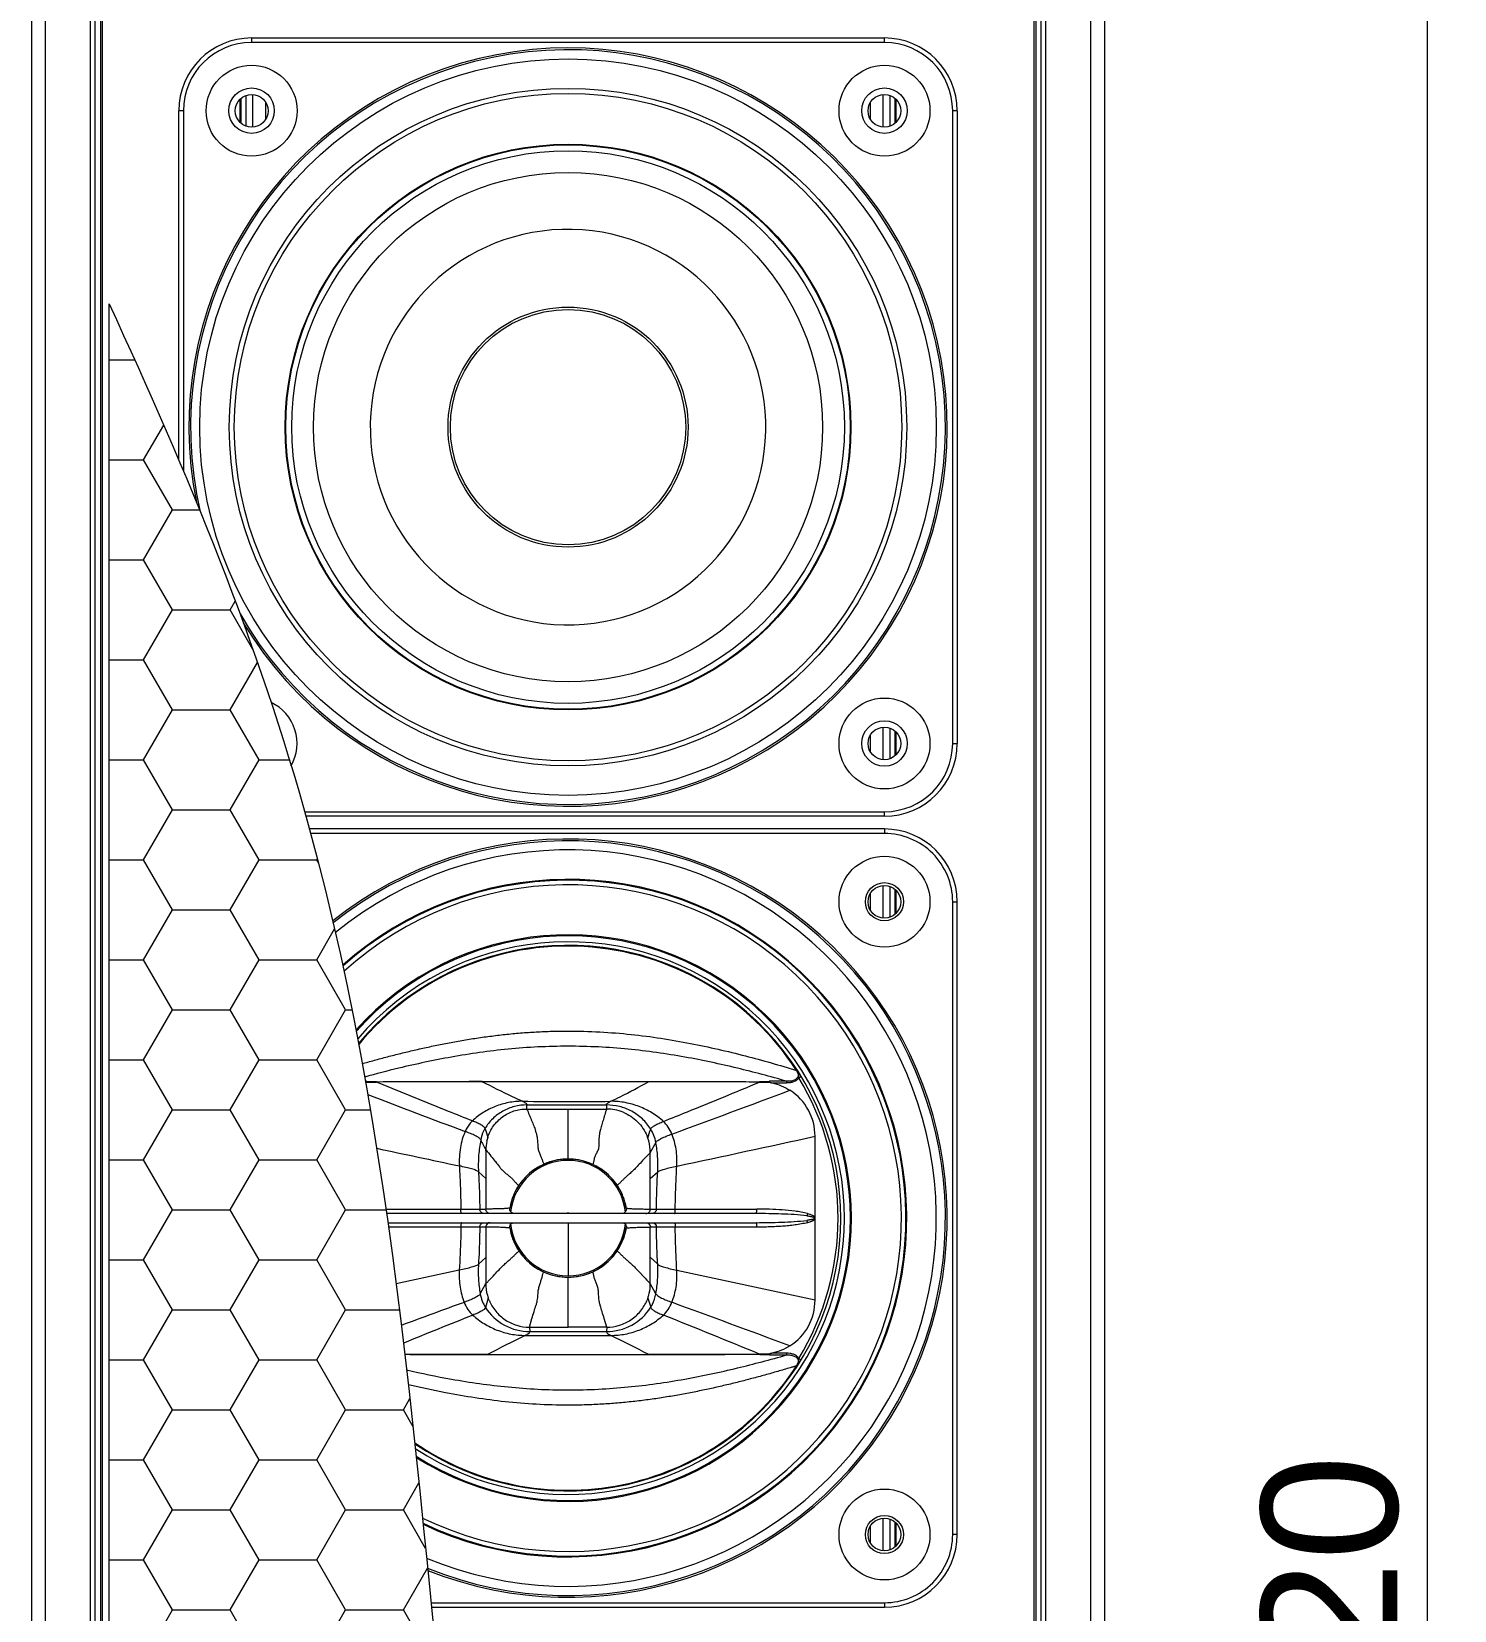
# Model space of a CAD drawing. Header units: millimetres. Extents: x 1177 to 2959, y 93 to 1353.
# Drawn here: x 1466.8 to 1623.3, y 852.3 to 1025.9 of the extents above; entities that cross this region are included whole.
import ezdxf

# ---------------------------------------------------------------- set-up
doc = ezdxf.new("R2010")
doc.units = ezdxf.units.MM
doc.header["$LTSCALE"] = 0.1
doc.layers.get('0').update_dxf_attribs({"lineweight": 13})
doc.layers.get('Defpoints').update_dxf_attribs({"lineweight": 9})
doc.layers.add('标注', color=251, linetype='Continuous', lineweight=9)
doc.styles.get("Standard").update_dxf_attribs({"font": 'arial.ttf'})
doc.dimstyles.new('STANDARD 6', dxfattribs={"dimscale": 6, "dimtxt": 2.5, "dimasz": 1.5, "dimexe": 0.5, "dimexo": 0.5, "dimgap": 0.5, "dimtad": 1, "dimtoh": 1, "dimdec": 1, "dimzin": 9, "dimdsep": 46, "dimtxsty": 'Standard', "dimcen": 0, "dimclrd": 256, "dimclre": 256, "dimclrt": 256, "dimadec": 0, "dimazin": 0, "dimtp": 0.01, "dimtm": 0.01, "dimtfac": 1, "dimtdec": 1, "dimtofl": 0, "dimtmove": 0, "dimatfit": 3, "dimfxl": 1, "dimtolj": 1, "dimtzin": 4, "dimlwd": -1, "dimlwe": -1, "dimarcsym": 0})

# ---------------------------------------------------------------- blocks, each defined once
blk = doc.blocks.new('*D9')
at = {"layer": 'Defpoints', "color": 0, "transparency": 16777216}
for p in [(1583.77, 1261.93), (1583.77, 441.93), (1620.26, 441.93)]:
    blk.add_point(p, dxfattribs=at)
at = {"layer": '标注', "transparency": 16777216}
for p, q in [((1586.77, 1261.93), (1623.26, 1261.93)), ((1620.26, 1252.93), (1620.26, 450.93)), ((1586.77, 441.93), (1623.26, 441.93))]:
    blk.add_line(p, q, dxfattribs=at)
for points in [[(1618.76, 1252.93), (1621.76, 1252.93), (1620.26, 1261.93)], [(1618.76, 450.93), (1621.76, 450.93), (1620.26, 441.93)]]:
    blk.add_solid(points, dxfattribs=at)
at = {"layer": '标注', "transparency": 16777216, "insert": (1609.6, 851.93), "char_height": 15, "attachment_point": 5, "rotation": 90}
blk.add_mtext('\\A1;820', dxfattribs=at)

msp = doc.modelspace()

# ---------------------------------------------------------------- hatches: boundary and pattern name
at = {"layer": '标注'}
h = msp.add_hatch(dxfattribs=at)
h.set_pattern_fill('HONEY', color=256, scale=2)
h.set_pattern_definition([(0, (1177.4635, 93.427), (9.525, 5.49926), [6.35, -12.7]), (120, (1177.4635, 93.427), (-9.525, 5.49926), [6.35, -12.7]), (60, (1177.4635, 93.427), (2e-08, 10.998523), [-12.7, 6.35])])
edge = h.paths.add_edge_path()
edge.add_line((1475.3, 446.93), (1576.27, 446.93))
edge.add_line((1576.27, 446.93), (1576.27, 674.27))
edge.add_spline(control_points=[(1576.27, 674.27), (1564.79, 685.71), (1502.4, 755.33), (1521.47, 886.72), (1483.93, 977.45), (1475.3, 995.99)], knot_values=[32.949858, 32.949858, 32.949858, 32.949858, 80.87774, 314.174478, 375.459085, 375.459085, 375.459085, 375.459085], degree=3, periodic=0)
edge.add_line((1475.3, 995.99), (1475.3, 446.93))

# ---------------------------------------------------------------- linework, layer by layer
for p, q in [((1466.78, 1256.93), (1466.78, 446.93)), ((1468.31, 446.93), (1468.31, 1256.93)), ((1473.24, 1256.93), (1473.24, 446.93)), ((1473.74, 1256.93), (1473.74, 446.93)), ((1474.35, 1256.93), (1474.35, 446.93)), ((1474.55, 1256.93), (1474.55, 446.93)), ((1577.02, 1256.93), (1577.02, 446.93)), ((1577.22, 1256.93), (1577.22, 446.93)), ((1577.83, 446.93), (1577.83, 1256.93)), ((1578.33, 446.93), (1578.33, 1256.93)), ((1583.26, 446.93), (1583.26, 1256.93)), ((1584.79, 1256.93), (1584.79, 446.93)), ((1490.98, 1025.23), (1490.98, 1024.73)), ((1490.98, 1025.23), (1560.58, 1025.23)), ((1560.58, 1024.73), (1490.98, 1024.73)), ((1560.58, 1024.73), (1560.58, 1025.23)), ((1489.74, 1015.98), (1489.74, 1018.46)), ((1489.8, 1018.55), (1489.8, 1015.9)), ((1490.39, 1015.57), (1490.39, 1018.88)), ((1491.13, 1015.47), (1491.13, 1018.98)), ((1492.53, 1016.33), (1492.53, 1018.11)), ((1559.04, 1016.33), (1559.04, 1018.11)), ((1560.44, 1015.47), (1560.44, 1018.98)), ((1561.18, 1018.88), (1561.18, 1015.57)), ((1561.77, 1015.9), (1561.77, 1018.54)), ((1561.83, 1018.46), (1561.83, 1015.99)), ((1482.98, 978.78), (1482.98, 1017.23)), ((1483.48, 1017.23), (1482.98, 1017.23)), ((1483.48, 1017.23), (1483.48, 977.6)), ((1568.08, 947.63), (1568.08, 1017.23)), ((1568.58, 1017.23), (1568.08, 1017.23)), ((1568.58, 1017.23), (1568.58, 947.63)), ((1559.04, 946.75), (1559.04, 948.53)), ((1560.44, 945.89), (1560.44, 949.4)), ((1561.18, 949.3), (1561.18, 945.99)), ((1561.77, 946.32), (1561.77, 948.96)), ((1561.83, 948.88), (1561.83, 946.41)), ((1568.08, 947.63), (1568.58, 947.63)), ((1496.83, 940.13), (1560.58, 940.13)), ((1560.58, 939.63), (1496.97, 939.63)), ((1560.58, 939.63), (1560.58, 940.13)), ((1560.58, 938.23), (1497.35, 938.23)), ((1560.58, 937.73), (1497.49, 937.73)), ((1560.58, 938.23), (1560.58, 937.73)), ((1559.04, 929.33), (1559.04, 931.11)), ((1560.44, 928.47), (1560.44, 931.98)), ((1561.18, 931.88), (1561.18, 928.57)), ((1561.77, 928.9), (1561.77, 931.54)), ((1561.83, 931.46), (1561.83, 928.99)), ((1568.08, 860.63), (1568.08, 930.23)), ((1568.08, 930.23), (1568.58, 930.23)), ((1568.58, 860.63), (1568.58, 930.23)), ((1550.97, 911.73), (1550.91, 911.68)), ((1503.62, 910.48), (1503.5, 910.48)), ((1503.62, 910.48), (1503.61, 910.39)), ((1504.71, 910.39), (1504.71, 910.45)), ((1504.71, 910.45), (1516.35, 910.43)), ((1534.62, 910.43), (1516.35, 910.43)), ((1534.62, 910.43), (1546.85, 910.45)), ((1546.85, 910.39), (1546.85, 910.45)), ((1549.82, 910.48), (1547.95, 910.48)), ((1547.95, 910.39), (1547.95, 910.48)), ((1548.22, 910.3), (1549.82, 910.3)), ((1549.82, 910.48), (1549.82, 910.3)), ((1551.12, 911.24), (1550.97, 911.55)), ((1551.15, 910.87), (1551.41, 911.03)), ((1521.23, 907.43), (1525.78, 907.43)), ((1525.78, 901.93), (1525.78, 907.43)), ((1525.78, 907.43), (1526.32, 907.43)), ((1526.32, 907.43), (1530.03, 907.43)), ((1522.22, 905.02), (1522.21, 905.04)), ((1522.22, 905.03), (1522.21, 905.04)), ((1535.44, 903.74), (1534.83, 902.63)), ((1535.44, 903.74), (1534.83, 902.63)), ((1552.95, 895.54), (1552.95, 904.43)), ((1516.73, 902.83), (1516.73, 902.93)), ((1516.74, 902.93), (1516.73, 902.93)), ((1516.73, 902.83), (1516.73, 899.77)), ((1517.72, 901.71), (1517.72, 901.7)), ((1517.78, 901.65), (1517.79, 901.64)), ((1533.86, 901.63), (1533.85, 901.62)), ((1533.9, 901.66), (1533.89, 901.65)), ((1534.83, 896.43), (1534.83, 902.63)), ((1516.73, 899.77), (1515.93, 900.53)), ((1516.73, 899.77), (1516.73, 896.43)), ((1535.64, 900.5), (1534.83, 899.75)), ((1505.75, 896.43), (1513.99, 896.42)), ((1516.07, 896.43), (1516.73, 896.43)), ((1534.83, 896.43), (1535.5, 896.43)), ((1537.57, 896.42), (1546.54, 896.43)), ((1546.46, 895.93), (1505.82, 895.93)), ((1505.96, 894.93), (1546.47, 894.93)), ((1513.99, 894.45), (1506.03, 894.44)), ((1516.73, 894.43), (1516.07, 894.44)), ((1516.73, 894.43), (1516.73, 891.11)), ((1525.78, 894.89), (1525.78, 889.08)), ((1535.5, 894.44), (1534.83, 894.43)), ((1534.83, 891.12), (1534.83, 894.43)), ((1546.55, 894.44), (1537.57, 894.45)), ((1552.95, 886.43), (1552.95, 895.32)), ((1515.93, 890.35), (1516.73, 891.11)), ((1516.73, 891.11), (1516.73, 888.23)), ((1534.83, 891.12), (1535.64, 890.35)), ((1534.83, 888.23), (1534.83, 891.12)), ((1513.82, 889.7), (1506.87, 888.21)), ((1517.67, 889.2), (1517.68, 889.21)), ((1517.72, 889.25), (1517.73, 889.26)), ((1533.85, 889.25), (1533.86, 889.24)), ((1533.89, 889.21), (1533.9, 889.2)), ((1537.74, 889.71), (1552.95, 886.43)), ((1516.12, 887.12), (1516.73, 888.23)), ((1525.78, 883.43), (1525.78, 888.93)), ((1535.44, 887.12), (1534.83, 888.23)), ((1517.01, 886.62), (1516.7, 885.61)), ((1517.1, 886.4), (1517.01, 886.62)), ((1534.56, 886.63), (1534.47, 886.4)), ((1534.56, 886.63), (1534.87, 885.62)), ((1521.53, 883.43), (1521.81, 884.38)), ((1530.03, 883.43), (1529.76, 884.38)), ((1521.08, 882.53), (1530.49, 882.53)), ((1521.53, 883.43), (1521.57, 882.95)), ((1521.53, 883.43), (1525.78, 883.43)), ((1526.31, 883.43), (1525.78, 883.43)), ((1530.03, 883.43), (1526.31, 883.43)), ((1530.03, 883.43), (1530, 882.95)), ((1516.92, 880.43), (1534.64, 880.43)), ((1546.86, 880.47), (1546.86, 880.41)), ((1547.94, 880.38), (1547.95, 880.47)), ((1549.82, 880.57), (1548.22, 880.57)), ((1549.82, 880.57), (1549.82, 880.38)), ((1547.94, 880.38), (1549.82, 880.38)), ((1550.91, 879.18), (1550.98, 879.32)), ((1550.91, 879.18), (1550.97, 879.14)), ((1551.15, 879.99), (1551.41, 879.83)), ((1559.04, 859.75), (1559.04, 861.53)), ((1560.44, 858.89), (1560.44, 862.4)), ((1561.18, 862.3), (1561.18, 858.99)), ((1561.77, 859.32), (1561.77, 861.96)), ((1561.83, 861.88), (1561.83, 859.41)), ((1568.58, 860.63), (1568.08, 860.63)), ((1510.7, 853.13), (1560.58, 853.13)), ((1510.75, 852.63), (1560.58, 852.63)), ((1560.58, 853.13), (1560.58, 852.63))]:
    msp.add_line(p, q)
for centre, radius in [((1525.78, 982.43), 40.5), ((1490.98, 1017.23), 5), ((1560.58, 1017.23), 5), ((1490.98, 1017.23), 2.5), ((1525.78, 982.43), 37.25), ((1560.58, 1017.23), 2.5), ((1525.78, 982.43), 36.7), ((1490.99, 1017.22), 1.8), ((1560.57, 1017.22), 1.8), ((1525.78, 982.43), 31.11), ((1525.78, 982.43), 31.04), ((1525.78, 982.43), 30.39), ((1525.78, 982.43), 28), ((1525.78, 982.43), 13.2), ((1525.78, 982.43), 12.94), ((1560.58, 947.63), 5), ((1560.58, 947.63), 2.5), ((1560.57, 947.64), 1.8), ((1560.58, 930.23), 5), ((1560.58, 930.23), 2.1), ((1560.57, 930.22), 1.8), ((1560.58, 860.63), 5), ((1560.58, 860.63), 2.1), ((1560.57, 860.64), 1.8)]:
    msp.add_circle(centre, radius)
for centre, radius, start, end in [((1490.98, 1017.23), 8, 90, 180), ((1490.98, 1017.23), 7.5, 90, 180), ((1560.58, 1017.23), 8, 360, 90), ((1560.58, 1017.23), 7.5, 0, 90), ((1525.78, 982.43), 41.7, 211.0744, 191.437), ((1525.78, 982.43), 41.5, 209.5284, 192.9938), ((1525.78, 982.43), 21.75, 88.7871, 88.7851), ((1490.98, 947.63), 5, 330.7085, 64.5962), ((1560.58, 947.63), 8, 270, 0), ((1560.58, 947.63), 7.5, 270, 360), ((1560.58, 930.23), 8, 0, 90), ((1560.58, 930.23), 7.5, 359.9996, 90.0004), ((1525.78, 895.43), 41.7, 248.2829, 128.3556), ((1525.78, 895.43), 41.5, 248.1401, 128.486), ((1525.78, 895.43), 40.5, 247.4014, 129.1631), ((1525.78, 895.43), 37.25, 244.6748, 131.7002), ((1525.78, 895.43), 37.16, 244.5874, 131.7823), ((1525.78, 895.43), 36.66, 244.119, 132.2234), ((1525.78, 895.43), 31.16, 237.6097, 138.4534), ((1525.78, 895.43), 31.05, 237.449, 138.609), ((1525.78, 895.43), 30.39, 236.452, 139.5758), ((1525.78, 895.43), 30, 235.8276, 140.1826), ((1525.78, 895.43), 29.92, 32.894, 140.3043), ((1545.58, 908.99), 5.97, 25.4173, 26.8227), ((1517.1, -1047.07), 1957.51, 90.02184, 90.36243), ((1525.78, 895.43), 29.7, 328.6722, 31.3277), ((1964.85, 2111.45), 1287.81, 249.02026, 249.52962), ((1525.75, 2727.61), 1819.34, 269.84275, 270.14903), ((1054.48, 2223.88), 1404.75, 290.09859, 290.66274), ((1546.95, 904.43), 6, 359.998, 57.5138), ((1387.71, 920.07), 134.12, 354.5938, 354.7873), ((1525.75, 3153.33), 2245.45, 269.88577, 270.10826), ((1674.1, 919.89), 144.61, 184.7629, 184.942), ((1845.96, 1006.45), 344.5, 197.0766, 197.2468), ((1203.71, 1009.77), 347.27, 342.3085, 342.4801), ((2157.22, 3932.64), 3098.99, 257.84569, 258.01749), ((1866.9, 1081.28), 392.97, 206.8111, 206.9904), ((1521.26, 902.93), 4.52, 168.062, 179.9509), ((1530.12, 902.66), 4.71, 19.4525, 22.519), ((1530.01, 902.63), 4.82, 3.6819, 19.417), ((889.48, 3938.21), 3105.48, 282.049, 282.33602), ((1525.78, 895.43), 6.5, 9.5988, 170.4018), ((1525.78, 895.43), 6.35, 6.1108, 173.894), ((1525.78, 895.43), 6.5, 65.1593, 89.9983), ((1530.07, 902.63), 4.76, 0.0001, 3.6806), ((1525.79, 895.43), 6.51, 146.7713, 170.3998), ((1525.78, 895.43), 6.5, 189.5976, 350.403), ((1525.78, 895.43), 6.35, 186.1061, 353.8913), ((1525.78, 895.43), 0.539, 69.2995, 110.9813), ((1525.78, 895.43), 0.539, 249.1846, 290.8154), ((1525.78, 895.43), 6.5, 245.3601, 294.6438), ((1521.49, 888.23), 4.76, 179.9955, 183.6807), ((1521.55, 888.24), 4.82, 183.6819, 199.6067), ((1530.07, 888.23), 4.76, 356.3213, 0.0043), ((2817.24, -2668.96), 3786.35, 110.12698, 110.23831), ((236.4, -2655.01), 3772.54, 69.61985, 69.8299), ((1546.95, 886.43), 6, 302.5997, 0.0021), ((2504.46, -1572.81), 2649.17, 111.92449, 112.10215), ((548.39, -1566.5), 2642.84, 67.80259, 68.0503), ((1792.88, 339.23), 607.5, 116.5779, 117.01743), ((1525.78, 3047.92), 2164.97, 269.88848, 270.11153), ((1259.46, 341.34), 605.27, 62.95742, 63.39818), ((1516.55, 2724.59), 1844.16, 269.72913, 270.01149), ((1534.86, 2737.58), 1857.15, 269.99301, 270.37016), ((1525.78, 895.43), 29.92, 235.7024, 327.106), ((1539.01, 884.96), 13.23, 334.8005, 336.2283), ((1560.58, 860.63), 8, 270, 0), ((1560.58, 860.63), 7.5, 269.9996, 0.0004)]:
    msp.add_arc(centre, radius, start, end)
for points, knots in [([(1503.15, 912.42), (1503.24, 912.45), (1503.57, 912.54), (1504.13, 912.7), (1505.08, 912.96), (1506.29, 913.28), (1507.76, 913.64), (1509.25, 914), (1510.77, 914.33), (1512.33, 914.65), (1513.91, 914.94), (1515.53, 915.21), (1517.18, 915.44), (1518.86, 915.64), (1520.27, 915.78), (1521.42, 915.86), (1522.29, 915.91), (1523.16, 915.96), (1524.03, 915.98), (1524.91, 916.01), (1525.49, 916.01), (1525.78, 916.01)], [0.1016753, 0.1016753, 0.1016753, 0.1016753, 0.1127541, 0.1413787, 0.1701965, 0.228422, 0.2874815, 0.347443, 0.4083734, 0.4703218, 0.533314, 0.5973564, 0.6624472, 0.7285382, 0.7955204, 0.8292987, 0.8632366, 0.8973058, 0.9314753, 0.9657232, 1, 1, 1, 1]), ([(1525.78, 916.01), (1526.95, 916.01), (1529.27, 915.94), (1533.77, 915.58), (1539.13, 914.75), (1545.19, 913.35), (1549.05, 912.25), (1550.91, 911.68)], [0, 0, 0, 0, 0.136771, 0.271481, 0.529672, 0.771573, 1, 1, 1, 1]), ([(1549.82, 910.48), (1548.02, 911), (1544.31, 911.99), (1538.51, 913.23), (1533.39, 913.96), (1529.1, 914.28), (1525.78, 914.36), (1522.47, 914.28), (1518.18, 913.96), (1513.06, 913.23), (1507.82, 912.11), (1504.66, 911.29), (1503.42, 910.95)], [0, 0, 0, 0, 0.1146577, 0.2357414, 0.3646453, 0.431819, 0.5000014, 0.5681836, 0.6353573, 0.7642604, 0.8853431, 0.9645399, 0.9645399, 0.9645399, 0.9645399]), ([(1503.53, 910.34), (1503.54, 910.35), (1503.56, 910.35), (1503.59, 910.37), (1503.61, 910.38), (1503.61, 910.39), (1503.61, 910.39)], [0.6440906, 0.6440906, 0.6440906, 0.6440906, 0.7559829, 0.8806452, 0.9420996, 1, 1, 1, 1]), ([(1503.61, 910.39), (1503.8, 910.39), (1504.16, 910.38), (1504.53, 910.39), (1504.71, 910.39)], [0, 0, 0, 0, 0.499231, 1, 1, 1, 1]), ([(1503.62, 910.48), (1503.8, 910.47), (1504.17, 910.46), (1504.53, 910.45), (1504.71, 910.45)], [0, 0, 0, 0, 0.499898, 1, 1, 1, 1]), ([(1515.26, 906.12), (1514.38, 906.47), (1510.86, 907.87), (1507.34, 909.31), (1504.71, 910.39)], [0, 0, 0, 0, 0.249445, 1, 1, 1, 1]), ([(1520.76, 908.28), (1520.39, 908.44), (1518.91, 909.13), (1517.44, 909.86), (1516.35, 910.43)], [0, 0, 0, 0, 0.247589, 1, 1, 1, 1]), ([(1530.48, 908.28), (1530.83, 908.44), (1532.23, 909.13), (1533.6, 909.86), (1534.62, 910.43)], [0, 0, 0, 0, 0.247308, 1, 1, 1, 1]), ([(1546.85, 910.39), (1545.83, 910.4), (1543.8, 910.41), (1540.74, 910.42), (1537.68, 910.43), (1535.64, 910.43), (1534.62, 910.43)], [0, 0, 0, 0, 0.25, 0.5, 0.75, 1, 1, 1, 1]), ([(1536.27, 906.07), (1537.15, 906.42), (1540.69, 907.84), (1544.21, 909.29), (1546.85, 910.39)], [0, 0, 0, 0, 0.249446, 1, 1, 1, 1]), ([(1546.85, 910.45), (1547.04, 910.45), (1547.4, 910.46), (1547.76, 910.47), (1547.95, 910.48)], [0, 0, 0, 0, 0.500099, 1, 1, 1, 1]), ([(1546.85, 910.39), (1547.04, 910.39), (1547.4, 910.38), (1547.77, 910.39), (1547.95, 910.39)], [0, 0, 0, 0, 0.500751, 1, 1, 1, 1]), ([(1547.95, 910.39), (1547.95, 910.39), (1547.96, 910.38), (1547.98, 910.36), (1548.01, 910.35), (1548.04, 910.34), (1548.09, 910.33), (1548.15, 910.31), (1548.2, 910.3), (1548.22, 910.3)], [0, 0, 0, 0, 0.057803, 0.11944, 0.244064, 0.369663, 0.495584, 0.747721, 1, 1, 1, 1]), ([(1548.22, 910.3), (1548.57, 910.22), (1549.24, 910.01), (1549.88, 909.68), (1550.17, 909.49)], [0, 0, 0, 0, 0.500455, 1, 1, 1, 1]), ([(1551.12, 911.24), (1551.12, 911.17), (1551.1, 911.02), (1551, 910.84), (1550.84, 910.7), (1550.65, 910.6), (1550.45, 910.53), (1550.24, 910.49), (1550.03, 910.48), (1549.89, 910.48), (1549.82, 910.48)], [0, 0, 0, 0, 0.124786, 0.249697, 0.374775, 0.499947, 0.625157, 0.750167, 0.875004, 1, 1, 1, 1]), ([(1551.15, 910.87), (1551.12, 910.82), (1551.05, 910.71), (1550.86, 910.54), (1550.57, 910.4), (1550.2, 910.31), (1549.94, 910.3), (1549.82, 910.3)], [0, 0, 0, 0, 0.124998, 0.250072, 0.499717, 0.749777, 1, 1, 1, 1]), ([(1551.19, 911.39), (1551.2, 911.37), (1551.19, 911.33), (1551.16, 911.28), (1551.13, 911.25), (1551.12, 911.24)], [0, 0, 0, 0, 0.367056, 0.651722, 1, 1, 1, 1]), ([(1551.15, 910.87), (1551.15, 910.94), (1551.14, 911.06), (1551.13, 911.18), (1551.12, 911.24)], [0, 0, 0, 0, 0.501385, 1, 1, 1, 1]), ([(1520.76, 908.28), (1520.25, 908.28), (1519.23, 908.18), (1517.77, 907.75), (1516.42, 907.07), (1515.62, 906.46), (1515.26, 906.12)], [0, 0, 0, 0, 0.252362, 0.503218, 0.752318, 1, 1, 1, 1]), ([(1521.28, 907.88), (1521.28, 907.9), (1521.27, 907.94), (1521.24, 907.99), (1521.19, 908.03), (1521.1, 908.1), (1520.95, 908.18), (1520.83, 908.24), (1520.76, 908.28)], [0, 0, 0, 0, 0.072719, 0.156, 0.256069, 0.374662, 0.661566, 1, 1, 1, 1]), ([(1530, 907.88), (1529.99, 907.9), (1530, 907.93), (1530.02, 907.99), (1530.07, 908.03), (1530.13, 908.08), (1530.21, 908.13), (1530.29, 908.18), (1530.38, 908.23), (1530.45, 908.26), (1530.48, 908.28)], [0, 0, 0, 0, 0.074911, 0.1591, 0.260366, 0.380683, 0.514968, 0.664172, 0.826947, 1, 1, 1, 1]), ([(1536.27, 906.07), (1535.88, 906.42), (1535.03, 907.05), (1533.61, 907.74), (1532.08, 908.18), (1531.02, 908.28), (1530.48, 908.28)], [0, 0, 0, 0, 0.247672, 0.496726, 0.74757, 1, 1, 1, 1]), ([(1521.28, 907.88), (1520.81, 907.88), (1519.88, 907.76), (1518.58, 907.24), (1517.46, 906.41), (1516.88, 905.68), (1516.65, 905.29)], [0, 0, 0, 0, 0.251301, 0.501695, 0.751178, 1, 1, 1, 1]), ([(1516.95, 904.31), (1517.02, 904.53), (1517.2, 904.97), (1517.57, 905.58), (1518.03, 906.12), (1518.57, 906.58), (1519.18, 906.96), (1519.83, 907.23), (1520.52, 907.4), (1521, 907.43), (1521.23, 907.43)], [0, 0, 0, 0, 0.125005, 0.250001, 0.374998, 0.499999, 0.624997, 0.749999, 0.874999, 1, 1, 1, 1]), ([(1521.23, 907.43), (1521.34, 907.22), (1521.47, 906.9), (1521.65, 906.47), (1521.81, 906.07), (1522.01, 905.6), (1522.15, 905.22), (1522.21, 905.04)], [0, 0, 0, 0, 0.273571, 0.405779, 0.534359, 0.778223, 1, 1, 1, 1]), ([(1530.03, 907.43), (1529.95, 907.22), (1529.85, 906.9), (1529.72, 906.48), (1529.6, 906.08), (1529.46, 905.61), (1529.36, 905.23), (1529.32, 905.05)], [0, 0, 0, 0, 0.273143, 0.405402, 0.533915, 0.777553, 1, 1, 1, 1]), ([(1534.87, 905.22), (1534.62, 905.63), (1534, 906.38), (1532.81, 907.23), (1531.45, 907.76), (1530.48, 907.88), (1530, 907.88)], [0, 0, 0, 0, 0.248793, 0.498243, 0.748636, 1, 1, 1, 1]), ([(1531.83, 907.08), (1531.54, 907.2), (1530.95, 907.37), (1530.33, 907.43), (1530.03, 907.43)], [0, 0, 0, 0, 0.510052, 1, 1, 1, 1]), ([(1531.83, 907.08), (1532.13, 906.96), (1532.69, 906.67), (1533.44, 906.06), (1534.05, 905.32), (1534.35, 904.76), (1534.47, 904.47)], [0, 0, 0, 0, 0.249997, 0.500008, 0.750008, 1, 1, 1, 1]), ([(1514.47, 904.96), (1514.22, 904.4), (1513.86, 903.15), (1513.79, 901.84), (1513.83, 901.17)], [0, 0, 0, 0, 0.474304, 1, 1, 1, 1]), ([(1515.26, 906.12), (1515.18, 906.04), (1514.86, 905.7), (1514.61, 905.29), (1514.47, 904.96)], [0, 0, 0, 0, 0.23964, 1, 1, 1, 1]), ([(1516.18, 904.03), (1516.16, 904.07), (1516.09, 904.16), (1515.96, 904.27), (1515.79, 904.39), (1515.49, 904.55), (1515.05, 904.74), (1514.67, 904.89), (1514.47, 904.96)], [0, 0, 0, 0, 0.072135, 0.159855, 0.264718, 0.386279, 0.672973, 1, 1, 1, 1]), ([(1516.65, 905.29), (1516.63, 905.32), (1516.59, 905.4), (1516.49, 905.5), (1516.35, 905.61), (1516.11, 905.75), (1515.74, 905.93), (1515.43, 906.05), (1515.26, 906.12)], [0, 0, 0, 0, 0.071937, 0.159161, 0.263794, 0.385291, 0.671391, 1, 1, 1, 1]), ([(1516.65, 905.29), (1516.59, 905.19), (1516.38, 904.8), (1516.24, 904.36), (1516.18, 904.03)], [0, 0, 0, 0, 0.241931, 1, 1, 1, 1]), ([(1523.14, 901.37), (1523.12, 901.41), (1523.08, 901.51), (1523, 901.71), (1522.93, 901.94), (1522.84, 902.17), (1522.72, 902.42), (1522.61, 902.67), (1522.54, 902.95), (1522.51, 903.18), (1522.49, 903.43), (1522.46, 903.81), (1522.43, 904.22), (1522.34, 904.66), (1522.26, 904.9), (1522.22, 905.02)], [0, 0, 0, 0, 0.03776, 0.079718, 0.173793, 0.224664, 0.277545, 0.388033, 0.445671, 0.506172, 0.571129, 0.641739, 0.80378, 0.89695, 1, 1, 1, 1]), ([(1529.32, 905.05), (1529.28, 904.93), (1529.23, 904.69), (1529.19, 904.33), (1529.17, 904), (1529.18, 903.7), (1529.17, 903.43), (1529.15, 903.18), (1529.09, 902.95), (1529, 902.74), (1528.9, 902.55), (1528.8, 902.36), (1528.72, 902.18), (1528.67, 901.99), (1528.63, 901.8), (1528.6, 901.63), (1528.56, 901.47), (1528.53, 901.38), (1528.52, 901.33)], [0, 0, 0, 0, 0.101407, 0.193796, 0.278375, 0.355951, 0.426907, 0.491843, 0.552433, 0.610677, 0.667346, 0.72223, 0.774949, 0.825839, 0.874741, 0.920634, 0.962479, 1, 1, 1, 1]), ([(1534.87, 905.22), (1534.89, 905.26), (1534.93, 905.34), (1535.04, 905.44), (1535.18, 905.55), (1535.42, 905.69), (1535.79, 905.87), (1536.1, 906), (1536.27, 906.07)], [0, 0, 0, 0, 0.072532, 0.16022, 0.265104, 0.386649, 0.672307, 1, 1, 1, 1]), ([(1535.44, 903.74), (1535.39, 904.01), (1535.25, 904.52), (1535.01, 905), (1534.87, 905.22)], [0, 0, 0, 0, 0.513363, 1, 1, 1, 1]), ([(1537.21, 904.68), (1537.1, 904.95), (1536.84, 905.45), (1536.47, 905.88), (1536.27, 906.07)], [0, 0, 0, 0, 0.51705, 1, 1, 1, 1]), ([(1516.18, 904.03), (1516.07, 903.48), (1515.91, 902.31), (1515.9, 901.13), (1515.93, 900.53)], [0, 0, 0, 0, 0.481249, 1, 1, 1, 1]), ([(1516.95, 904.31), (1516.92, 904.23), (1516.88, 904.09), (1516.85, 903.94), (1516.83, 903.86)], [0, 0, 0, 0, 0.499995, 1, 1, 1, 1]), ([(1535.44, 903.74), (1535.46, 903.78), (1535.53, 903.87), (1535.67, 903.98), (1535.85, 904.1), (1536.15, 904.26), (1536.61, 904.46), (1537, 904.6), (1537.21, 904.68)], [0, 0, 0, 0, 0.07218, 0.160132, 0.265218, 0.386909, 0.673493, 1, 1, 1, 1]), ([(1535.64, 900.5), (1535.67, 901.06), (1535.67, 902.15), (1535.53, 903.22), (1535.44, 903.74)], [0, 0, 0, 0, 0.51622, 1, 1, 1, 1]), ([(1537.74, 901.15), (1537.78, 901.77), (1537.73, 902.98), (1537.42, 904.14), (1537.21, 904.68)], [0, 0, 0, 0, 0.522062, 1, 1, 1, 1]), ([(1516.74, 902.93), (1516.93, 902.71), (1517.29, 902.29), (1517.63, 901.85), (1517.78, 901.65)], [0, 0, 0, 0, 0.529075, 1, 1, 1, 1]), ([(1517.79, 901.64), (1517.94, 901.44), (1518.15, 901.17), (1518.43, 900.83), (1518.63, 900.63), (1518.81, 900.46), (1518.99, 900.32), (1519.15, 900.18), (1519.36, 900.02), (1519.59, 899.81), (1519.81, 899.59), (1519.97, 899.4), (1520.09, 899.26), (1520.21, 899.12), (1520.3, 899.03), (1520.35, 899)], [0, 0, 0, 0, 0.198368, 0.282663, 0.357907, 0.425529, 0.487074, 0.543988, 0.597549, 0.698837, 0.798664, 0.849464, 0.900418, 0.950851, 1, 1, 1, 1]), ([(1523.14, 901.37), (1522.57, 901.11), (1521.51, 900.45), (1520.68, 899.5), (1520.35, 899)], [0, 0, 0, 0, 0.506606, 1, 1, 1, 1]), ([(1525.78, 901.93), (1525.55, 901.93), (1525.09, 901.91), (1524.19, 901.76), (1523.54, 901.55), (1523.14, 901.37)], [0, 0, 0, 0, 0.255702, 0.510141, 1, 1, 1, 1]), ([(1531.19, 899.05), (1530.86, 899.53), (1530.07, 900.43), (1529.06, 901.08), (1528.51, 901.33)], [0, 0, 0, 0, 0.492712, 1, 1, 1, 1]), ([(1533.85, 901.62), (1533.69, 901.45), (1533.41, 901.13), (1532.99, 900.71), (1532.62, 900.36), (1532.29, 900.08), (1532, 899.82), (1531.73, 899.55), (1531.47, 899.28), (1531.29, 899.12), (1531.19, 899.05)], [0, 0, 0, 0, 0.186358, 0.345047, 0.480585, 0.596138, 0.698829, 0.799185, 0.901346, 1, 1, 1, 1]), ([(1534.83, 902.63), (1534.65, 902.46), (1534.32, 902.13), (1534, 901.79), (1533.86, 901.63)], [0, 0, 0, 0, 0.530197, 1, 1, 1, 1]), ([(1515.93, 900.53), (1515.9, 900.56), (1515.81, 900.62), (1515.64, 900.69), (1515.43, 900.77), (1515.06, 900.88), (1514.52, 901.02), (1514.07, 901.11), (1513.83, 901.17)], [0, 0, 0, 0, 0.062152, 0.144964, 0.248314, 0.370686, 0.663534, 1, 1, 1, 1]), ([(1513.83, 901.17), (1513.85, 900.77), (1513.94, 899.19), (1513.98, 897.61), (1513.99, 896.42)], [0, 0, 0, 0, 0.250116, 1, 1, 1, 1]), ([(1515.93, 900.53), (1515.95, 900.18), (1516.02, 898.82), (1516.06, 897.45), (1516.07, 896.43)], [0, 0, 0, 0, 0.25015, 1, 1, 1, 1]), ([(1535.5, 896.43), (1535.51, 897.45), (1535.55, 898.81), (1535.62, 900.16), (1535.64, 900.5)], [0, 0, 0, 0, 0.749892, 1, 1, 1, 1]), ([(1535.64, 900.5), (1535.67, 900.54), (1535.76, 900.6), (1535.93, 900.67), (1536.14, 900.75), (1536.51, 900.86), (1537.05, 901), (1537.5, 901.1), (1537.74, 901.15)], [0, 0, 0, 0, 0.0623, 0.145205, 0.248598, 0.370971, 0.66372, 1, 1, 1, 1]), ([(1537.57, 896.42), (1537.59, 897.6), (1537.63, 899.18), (1537.72, 900.75), (1537.74, 901.15)], [0, 0, 0, 0, 0.749886, 1, 1, 1, 1]), ([(1532.19, 896.52), (1532.12, 896.97), (1531.87, 897.86), (1531.44, 898.67), (1531.19, 899.05)], [0, 0, 0, 0, 0.507166, 1, 1, 1, 1]), ([(1513.99, 896.42), (1514.24, 896.42), (1514.69, 896.42), (1515.3, 896.42), (1515.75, 896.42), (1515.99, 896.42), (1516.07, 896.43)], [0, 0, 0, 0, 0.352898, 0.65491, 0.877665, 1, 1, 1, 1]), ([(1514.07, 895.93), (1514.06, 895.93), (1514.05, 895.95), (1514.04, 895.98), (1514.03, 896.02), (1514.01, 896.11), (1514, 896.24), (1513.99, 896.36), (1513.99, 896.42)], [0, 0, 0, 0, 0.037238, 0.10186, 0.196619, 0.31929, 0.632705, 1, 1, 1, 1]), ([(1516.56, 895.93), (1516.5, 895.93), (1516.37, 895.96), (1516.21, 896.07), (1516.1, 896.23), (1516.07, 896.36), (1516.07, 896.43)], [0, 0, 0, 0, 0.248063, 0.497256, 0.748055, 1, 1, 1, 1]), ([(1519.37, 896.52), (1519.29, 896.51), (1519.13, 896.5), (1518.91, 896.48), (1518.7, 896.47), (1518.35, 896.45), (1517.92, 896.44), (1517.33, 896.43), (1516.95, 896.43), (1516.73, 896.43)], [0, 0, 0, 0, 0.096534, 0.178347, 0.255397, 0.337542, 0.568645, 0.750479, 1, 1, 1, 1]), ([(1517.23, 895.93), (1517.16, 895.93), (1517.03, 895.96), (1516.87, 896.07), (1516.76, 896.24), (1516.73, 896.37), (1516.73, 896.43)], [0, 0, 0, 0, 0.248024, 0.497156, 0.747963, 1, 1, 1, 1]), ([(1519.87, 895.93), (1519.8, 895.93), (1519.65, 895.96), (1519.47, 896.1), (1519.37, 896.3), (1519.36, 896.44), (1519.37, 896.52)], [0, 0, 0, 0, 0.250057, 0.500016, 0.749968, 1, 1, 1, 1]), ([(1532.19, 896.52), (1532.2, 896.44), (1532.2, 896.3), (1532.09, 896.1), (1531.92, 895.96), (1531.77, 895.93), (1531.7, 895.93)], [0, 0, 0, 0, 0.250034, 0.499982, 0.749946, 1, 1, 1, 1]), ([(1532.19, 896.52), (1532.35, 896.51), (1532.65, 896.48), (1533.15, 896.45), (1533.65, 896.44), (1534.24, 896.43), (1534.61, 896.43), (1534.83, 896.43)], [0, 0, 0, 0, 0.178864, 0.338168, 0.569393, 0.751197, 1, 1, 1, 1]), ([(1534.34, 895.93), (1534.41, 895.93), (1534.54, 895.96), (1534.7, 896.07), (1534.81, 896.24), (1534.83, 896.37), (1534.83, 896.43)], [0, 0, 0, 0, 0.247743, 0.496955, 0.74776, 1, 1, 1, 1]), ([(1535.5, 896.43), (1535.5, 896.36), (1535.47, 896.23), (1535.36, 896.07), (1535.2, 895.96), (1535.07, 895.93), (1535.01, 895.93)], [0, 0, 0, 0, 0.251927, 0.502715, 0.751919, 1, 1, 1, 1]), ([(1535.5, 896.43), (1535.58, 896.42), (1535.82, 896.42), (1536.27, 896.42), (1536.88, 896.42), (1537.33, 896.42), (1537.57, 896.42)], [0, 0, 0, 0, 0.122356, 0.34511, 0.647112, 1, 1, 1, 1]), ([(1537.5, 895.93), (1537.51, 895.93), (1537.52, 895.95), (1537.53, 895.98), (1537.54, 896.02), (1537.56, 896.11), (1537.57, 896.24), (1537.57, 896.36), (1537.57, 896.42)], [0, 0, 0, 0, 0.037262, 0.101917, 0.196724, 0.319443, 0.632848, 1, 1, 1, 1]), ([(1546.46, 895.93), (1546.47, 895.93), (1546.48, 895.94), (1546.5, 895.99), (1546.52, 896.1), (1546.54, 896.25), (1546.54, 896.37), (1546.54, 896.43)], [0, 0, 0, 0, 0.031677, 0.090417, 0.311993, 0.642314, 1, 1, 1, 1]), ([(1552.12, 895.93), (1551.89, 895.99), (1551.44, 896.09), (1550.51, 896.23), (1549.34, 896.34), (1547.94, 896.42), (1547.01, 896.43), (1546.54, 896.43)], [0, 0, 0, 0, 0.125048, 0.250129, 0.500093, 0.750051, 1, 1, 1, 1]), ([(1513.99, 894.45), (1513.99, 894.05), (1513.96, 892.47), (1513.89, 890.89), (1513.82, 889.7)], [0, 0, 0, 0, 0.249752, 1, 1, 1, 1]), ([(1514.07, 894.93), (1514.06, 894.93), (1514.05, 894.92), (1514.04, 894.89), (1514.03, 894.84), (1514.01, 894.76), (1514, 894.62), (1513.99, 894.51), (1513.99, 894.45)], [0, 0, 0, 0, 0.037402, 0.102179, 0.197038, 0.319741, 0.63299, 1, 1, 1, 1]), ([(1516.07, 894.44), (1515.98, 894.44), (1515.75, 894.44), (1515.3, 894.45), (1514.69, 894.45), (1514.24, 894.45), (1513.99, 894.45)], [0, 0, 0, 0, 0.122417, 0.345197, 0.647175, 1, 1, 1, 1]), ([(1516.07, 894.44), (1516.07, 894.1), (1516.04, 892.73), (1515.99, 891.37), (1515.93, 890.35)], [0, 0, 0, 0, 0.249832, 1, 1, 1, 1]), ([(1516.07, 894.44), (1516.07, 894.5), (1516.1, 894.63), (1516.21, 894.8), (1516.37, 894.91), (1516.5, 894.93), (1516.56, 894.93)], [0, 0, 0, 0, 0.251931, 0.502719, 0.751922, 1, 1, 1, 1]), ([(1517.23, 894.93), (1517.16, 894.93), (1517.03, 894.91), (1516.87, 894.79), (1516.76, 894.63), (1516.73, 894.5), (1516.73, 894.43)], [0, 0, 0, 0, 0.247738, 0.496949, 0.747757, 1, 1, 1, 1]), ([(1519.37, 894.35), (1519.33, 894.35), (1519.25, 894.36), (1519.14, 894.36), (1519.06, 894.37), (1519.01, 894.37), (1518.96, 894.38), (1518.89, 894.38), (1518.8, 894.39), (1518.7, 894.39), (1518.59, 894.4), (1518.43, 894.41), (1518.19, 894.42), (1517.83, 894.43), (1517.45, 894.43), (1517.07, 894.43), (1516.85, 894.43), (1516.73, 894.43)], [0, 0, 0, 0, 0.050465, 0.09628, 0.117826, 0.138655, 0.158797, 0.178327, 0.216776, 0.255348, 0.295208, 0.337567, 0.4367, 0.568618, 0.750387, 0.865536, 1, 1, 1, 1]), ([(1519.37, 894.35), (1519.36, 894.42), (1519.37, 894.57), (1519.47, 894.77), (1519.65, 894.9), (1519.8, 894.93), (1519.87, 894.93)], [0, 0, 0, 0, 0.250031, 0.49999, 0.749943, 1, 1, 1, 1]), ([(1519.37, 894.35), (1519.45, 893.89), (1519.7, 893), (1520.13, 892.19), (1520.39, 891.81)], [0, 0, 0, 0, 0.508312, 1, 1, 1, 1]), ([(1531.18, 891.81), (1531.43, 892.18), (1531.86, 893), (1532.12, 893.89), (1532.19, 894.35)], [0, 0, 0, 0, 0.491548, 1, 1, 1, 1]), ([(1531.7, 894.93), (1531.77, 894.93), (1531.92, 894.9), (1532.09, 894.77), (1532.2, 894.57), (1532.2, 894.42), (1532.19, 894.35)], [0, 0, 0, 0, 0.250058, 0.500017, 0.749971, 1, 1, 1, 1]), ([(1532.19, 894.35), (1532.35, 894.36), (1532.65, 894.38), (1533.15, 894.41), (1533.65, 894.43), (1534.23, 894.43), (1534.61, 894.43), (1534.83, 894.43)], [0, 0, 0, 0, 0.178423, 0.337614, 0.568652, 0.750379, 1, 1, 1, 1]), ([(1534.34, 894.93), (1534.41, 894.93), (1534.54, 894.91), (1534.7, 894.79), (1534.81, 894.63), (1534.83, 894.5), (1534.83, 894.43)], [0, 0, 0, 0, 0.248019, 0.497149, 0.747958, 1, 1, 1, 1]), ([(1535.01, 894.93), (1535.07, 894.93), (1535.2, 894.91), (1535.36, 894.8), (1535.47, 894.63), (1535.5, 894.5), (1535.5, 894.44)], [0, 0, 0, 0, 0.248059, 0.49725, 0.74805, 1, 1, 1, 1]), ([(1537.57, 894.45), (1537.33, 894.45), (1536.88, 894.45), (1536.27, 894.45), (1535.82, 894.44), (1535.58, 894.44), (1535.5, 894.44)], [0, 0, 0, 0, 0.35285, 0.654845, 0.877619, 1, 1, 1, 1]), ([(1535.64, 890.35), (1535.62, 890.69), (1535.55, 892.06), (1535.51, 893.42), (1535.5, 894.44)], [0, 0, 0, 0, 0.250252, 1, 1, 1, 1]), ([(1537.5, 894.93), (1537.51, 894.93), (1537.52, 894.92), (1537.53, 894.89), (1537.54, 894.84), (1537.56, 894.76), (1537.57, 894.62), (1537.57, 894.51), (1537.57, 894.45)], [0, 0, 0, 0, 0.037389, 0.102148, 0.196966, 0.319623, 0.632869, 1, 1, 1, 1]), ([(1537.74, 889.71), (1537.72, 890.1), (1537.63, 891.68), (1537.59, 893.26), (1537.57, 894.45)], [0, 0, 0, 0, 0.250306, 1, 1, 1, 1]), ([(1552.05, 895.68), (1551.59, 895.74), (1550.66, 895.82), (1549.26, 895.89), (1547.86, 895.92), (1546.93, 895.93), (1546.46, 895.93)], [0, 0, 0, 0, 0.248571, 0.498691, 0.749266, 1, 1, 1, 1]), ([(1546.47, 894.93), (1546.94, 894.93), (1547.87, 894.94), (1549.27, 894.98), (1550.66, 895.05), (1551.59, 895.12), (1552.05, 895.18)], [0, 0, 0, 0, 0.250735, 0.50131, 0.751429, 1, 1, 1, 1]), ([(1546.55, 894.44), (1546.55, 894.5), (1546.54, 894.61), (1546.53, 894.77), (1546.51, 894.87), (1546.49, 894.92), (1546.48, 894.93), (1546.47, 894.93)], [0, 0, 0, 0, 0.357768, 0.688029, 0.909547, 0.968292, 1, 1, 1, 1]), ([(1552.12, 894.93), (1551.9, 894.88), (1551.44, 894.78), (1550.74, 894.67), (1550.05, 894.59), (1549.35, 894.53), (1548.65, 894.49), (1548.07, 894.46), (1547.6, 894.45), (1547.25, 894.44), (1546.9, 894.44), (1546.66, 894.43), (1546.55, 894.44)], [0, 0, 0, 0, 0.125051, 0.250072, 0.375073, 0.500065, 0.625052, 0.750035, 0.812527, 0.875017, 0.937509, 1, 1, 1, 1]), ([(1552.12, 895.93), (1552.12, 895.91), (1552.09, 895.83), (1552.07, 895.74), (1552.05, 895.68)], [0, 0, 0, 0, 0.260266, 1, 1, 1, 1]), ([(1552.05, 895.68), (1552.12, 895.67), (1552.24, 895.66), (1552.39, 895.63), (1552.5, 895.61), (1552.62, 895.58), (1552.71, 895.56), (1552.79, 895.54), (1552.83, 895.52), (1552.86, 895.5), (1552.89, 895.49), (1552.91, 895.46), (1552.91, 895.44), (1552.91, 895.43)], [0, 0, 0, 0, 0.249912, 0.37487, 0.499821, 0.624829, 0.749858, 0.812365, 0.874842, 0.906071, 0.937357, 0.968658, 1, 1, 1, 1]), ([(1552.91, 895.43), (1552.91, 895.42), (1552.91, 895.4), (1552.89, 895.38), (1552.86, 895.36), (1552.83, 895.34), (1552.79, 895.33), (1552.71, 895.3), (1552.62, 895.28), (1552.5, 895.26), (1552.39, 895.24), (1552.24, 895.21), (1552.12, 895.19), (1552.05, 895.18)], [0, 0, 0, 0, 0.031373, 0.062661, 0.093995, 0.125211, 0.187692, 0.250193, 0.375215, 0.500214, 0.625157, 0.750106, 1, 1, 1, 1]), ([(1552.12, 894.93), (1552.12, 894.96), (1552.09, 895.04), (1552.07, 895.12), (1552.05, 895.18)], [0, 0, 0, 0, 0.271845, 1, 1, 1, 1]), ([(1552.12, 895.93), (1552.2, 895.91), (1552.31, 895.88), (1552.45, 895.83), (1552.56, 895.79), (1552.65, 895.75), (1552.72, 895.72), (1552.77, 895.69), (1552.82, 895.66), (1552.87, 895.62), (1552.91, 895.59), (1552.94, 895.56), (1552.95, 895.54)], [0, 0, 0, 0, 0.249578, 0.374382, 0.499276, 0.624102, 0.686756, 0.749401, 0.811413, 0.873386, 0.937421, 1, 1, 1, 1]), ([(1552.95, 895.32), (1552.94, 895.31), (1552.91, 895.28), (1552.87, 895.24), (1552.82, 895.21), (1552.77, 895.18), (1552.72, 895.15), (1552.65, 895.11), (1552.56, 895.07), (1552.45, 895.03), (1552.31, 894.98), (1552.2, 894.95), (1552.12, 894.93)], [0, 0, 0, 0, 0.062587, 0.126648, 0.188575, 0.250568, 0.313223, 0.375898, 0.500718, 0.625617, 0.750424, 1, 1, 1, 1]), ([(1552.91, 895.43), (1552.93, 895.45), (1552.95, 895.48), (1552.95, 895.52), (1552.95, 895.54)], [0, 0, 0, 0, 0.499021, 1, 1, 1, 1]), ([(1552.95, 895.32), (1552.95, 895.34), (1552.95, 895.38), (1552.93, 895.42), (1552.91, 895.43)], [0, 0, 0, 0, 0.50098, 1, 1, 1, 1]), ([(1517.73, 889.26), (1517.88, 889.43), (1518.17, 889.73), (1518.58, 890.15), (1518.95, 890.5), (1519.28, 890.79), (1519.53, 891), (1519.71, 891.17), (1519.89, 891.34), (1520.1, 891.57), (1520.29, 891.74), (1520.39, 891.81)], [0, 0, 0, 0, 0.183728, 0.34201, 0.478798, 0.595183, 0.697597, 0.747357, 0.797944, 0.900522, 1, 1, 1, 1]), ([(1520.39, 891.81), (1520.71, 891.33), (1521.51, 890.42), (1522.53, 889.78), (1523.07, 889.52)], [0, 0, 0, 0, 0.492989, 1, 1, 1, 1]), ([(1528.49, 889.52), (1529.04, 889.78), (1530.06, 890.42), (1530.85, 891.32), (1531.18, 891.81)], [0, 0, 0, 0, 0.506946, 1, 1, 1, 1]), ([(1531.18, 891.81), (1531.28, 891.74), (1531.47, 891.57), (1531.68, 891.35), (1531.86, 891.17), (1532.04, 891), (1532.29, 890.79), (1532.62, 890.5), (1532.99, 890.15), (1533.41, 889.73), (1533.7, 889.42), (1533.85, 889.25)], [0, 0, 0, 0, 0.09929, 0.201578, 0.25201, 0.301654, 0.404113, 0.520521, 0.657433, 0.815872, 1, 1, 1, 1]), ([(1513.82, 889.7), (1513.78, 889.08), (1513.84, 887.87), (1514.15, 886.71), (1514.35, 886.17)], [0, 0, 0, 0, 0.52167, 1, 1, 1, 1]), ([(1515.93, 890.35), (1515.89, 890.31), (1515.8, 890.25), (1515.64, 890.18), (1515.42, 890.1), (1515.06, 889.99), (1514.52, 889.85), (1514.06, 889.75), (1513.82, 889.7)], [0, 0, 0, 0, 0.062397, 0.145362, 0.248783, 0.371157, 0.663843, 1, 1, 1, 1]), ([(1515.93, 890.35), (1515.89, 889.79), (1515.9, 888.71), (1516.03, 887.63), (1516.12, 887.12)], [0, 0, 0, 0, 0.515955, 1, 1, 1, 1]), ([(1516.73, 888.23), (1516.83, 888.32), (1517.16, 888.66), (1517.48, 889), (1517.72, 889.25)], [0, 0, 0, 0, 0.276224, 1, 1, 1, 1]), ([(1523.07, 889.52), (1523.04, 889.43), (1522.97, 889.21), (1522.88, 888.87), (1522.77, 888.49), (1522.63, 888.09), (1522.53, 887.73), (1522.47, 887.41), (1522.44, 887.13), (1522.42, 886.84), (1522.39, 886.52), (1522.34, 886.17), (1522.28, 885.93), (1522.24, 885.81)], [0, 0, 0, 0, 0.08144, 0.176109, 0.279554, 0.389116, 0.509138, 0.575354, 0.647187, 0.725319, 0.809885, 0.901172, 1, 1, 1, 1]), ([(1529.32, 885.81), (1529.29, 885.94), (1529.23, 886.17), (1529.18, 886.52), (1529.15, 886.84), (1529.14, 887.14), (1529.12, 887.42), (1529.09, 887.67), (1529.04, 887.9), (1528.96, 888.12), (1528.88, 888.31), (1528.79, 888.5), (1528.72, 888.69), (1528.65, 888.93), (1528.61, 889.17), (1528.55, 889.38), (1528.51, 889.48), (1528.49, 889.52)], [0, 0, 0, 0, 0.098842, 0.190009, 0.274556, 0.352951, 0.425356, 0.492004, 0.553779, 0.612167, 0.668116, 0.722022, 0.774099, 0.824729, 0.919498, 0.961699, 1, 1, 1, 1]), ([(1533.86, 889.24), (1533.93, 889.17), (1534.25, 888.83), (1534.58, 888.49), (1534.83, 888.23)], [0, 0, 0, 0, 0.22361, 1, 1, 1, 1]), ([(1535.44, 887.12), (1535.53, 887.63), (1535.67, 888.71), (1535.67, 889.8), (1535.64, 890.35)], [0, 0, 0, 0, 0.484002, 1, 1, 1, 1]), ([(1535.64, 890.35), (1535.67, 890.32), (1535.76, 890.26), (1535.93, 890.18), (1536.14, 890.11), (1536.51, 889.99), (1537.05, 889.86), (1537.5, 889.76), (1537.74, 889.71)], [0, 0, 0, 0, 0.062371, 0.145311, 0.248716, 0.371085, 0.663791, 1, 1, 1, 1]), ([(1537.21, 886.17), (1537.42, 886.71), (1537.73, 887.87), (1537.78, 889.08), (1537.74, 889.71)], [0, 0, 0, 0, 0.478217, 1, 1, 1, 1]), ([(1534.56, 886.63), (1534.59, 886.73), (1534.73, 887.16), (1534.8, 887.6), (1534.82, 887.93)], [0, 0, 0, 0, 0.253007, 1, 1, 1, 1]), ([(1516.12, 887.12), (1516.1, 887.07), (1516.03, 886.98), (1515.88, 886.86), (1515.7, 886.75), (1515.39, 886.58), (1514.94, 886.39), (1514.56, 886.25), (1514.35, 886.17)], [0, 0, 0, 0, 0.075526, 0.166886, 0.274604, 0.397547, 0.680993, 1, 1, 1, 1]), ([(1514.35, 886.17), (1514.46, 885.9), (1514.72, 885.39), (1515.1, 884.95), (1515.3, 884.76)], [0, 0, 0, 0, 0.517194, 1, 1, 1, 1]), ([(1516.12, 887.12), (1516.17, 886.84), (1516.32, 886.32), (1516.56, 885.83), (1516.7, 885.61)], [0, 0, 0, 0, 0.513469, 1, 1, 1, 1]), ([(1517.1, 886.4), (1517.19, 886.18), (1517.4, 885.76), (1517.81, 885.18), (1518.3, 884.67), (1518.86, 884.23), (1519.48, 883.88), (1520.35, 883.54), (1521.06, 883.43), (1521.53, 883.43)], [0, 0, 0, 0, 0.125056, 0.250187, 0.375239, 0.500337, 0.62543, 0.750494, 1, 1, 1, 1]), ([(1521.81, 884.38), (1521.89, 884.63), (1522.03, 885.11), (1522.18, 885.59), (1522.24, 885.81)], [0, 0, 0, 0, 0.534134, 1, 1, 1, 1]), ([(1529.76, 884.38), (1529.68, 884.63), (1529.54, 885.11), (1529.39, 885.59), (1529.33, 885.81)], [0, 0, 0, 0, 0.534129, 1, 1, 1, 1]), ([(1530, 882.95), (1530.96, 882.95), (1532.9, 883.44), (1534.37, 884.81), (1534.87, 885.62)], [0, 0, 0, 0, 0.501824, 1, 1, 1, 1]), ([(1530.03, 883.43), (1530.5, 883.43), (1531.21, 883.54), (1532.09, 883.88), (1532.71, 884.23), (1533.27, 884.67), (1533.92, 885.35), (1534.29, 885.97), (1534.47, 886.4)], [0, 0, 0, 0, 0.24967, 0.374816, 0.499994, 0.625176, 0.750312, 1, 1, 1, 1]), ([(1534.87, 885.62), (1534.94, 885.73), (1535.2, 886.2), (1535.37, 886.72), (1535.44, 887.12)], [0, 0, 0, 0, 0.240267, 1, 1, 1, 1]), ([(1534.87, 885.62), (1534.88, 885.58), (1534.93, 885.5), (1535.03, 885.39), (1535.17, 885.29), (1535.42, 885.14), (1535.79, 884.96), (1536.1, 884.83), (1536.27, 884.76)], [0, 0, 0, 0, 0.073137, 0.161252, 0.266369, 0.38796, 0.673236, 1, 1, 1, 1]), ([(1535.44, 887.12), (1535.46, 887.07), (1535.54, 886.98), (1535.68, 886.86), (1535.86, 886.75), (1536.17, 886.58), (1536.62, 886.39), (1537.01, 886.25), (1537.21, 886.17)], [0, 0, 0, 0, 0.075494, 0.166801, 0.274474, 0.397393, 0.680871, 1, 1, 1, 1]), ([(1536.27, 884.76), (1536.47, 884.95), (1536.84, 885.39), (1537.1, 885.9), (1537.21, 886.17)], [0, 0, 0, 0, 0.482787, 1, 1, 1, 1]), ([(1516.7, 885.61), (1516.67, 885.53), (1516.57, 885.41), (1516.4, 885.28), (1516.16, 885.14), (1515.79, 884.96), (1515.47, 884.83), (1515.3, 884.76)], [0, 0, 0, 0, 0.15697, 0.260577, 0.38156, 0.669361, 1, 1, 1, 1]), ([(1515.3, 884.76), (1515.69, 884.41), (1516.53, 883.78), (1517.95, 883.08), (1519.48, 882.63), (1520.55, 882.53), (1521.08, 882.53)], [0, 0, 0, 0, 0.24767, 0.496722, 0.747564, 1, 1, 1, 1]), ([(1516.7, 885.61), (1517.2, 884.81), (1518.67, 883.44), (1520.61, 882.95), (1521.57, 882.95)], [0, 0, 0, 0, 0.498173, 1, 1, 1, 1]), ([(1530.49, 882.53), (1531.02, 882.53), (1532.08, 882.63), (1533.61, 883.08), (1535.04, 883.78), (1535.88, 884.41), (1536.27, 884.76)], [0, 0, 0, 0, 0.252438, 0.50328, 0.75233, 1, 1, 1, 1]), ([(1521.08, 882.53), (1521.14, 882.57), (1521.24, 882.61), (1521.36, 882.69), (1521.48, 882.76), (1521.58, 882.86), (1521.57, 882.95)], [0, 0, 0, 0, 0.337086, 0.48855, 0.625607, 1, 1, 1, 1]), ([(1530, 882.95), (1530, 882.86), (1530.12, 882.74), (1530.3, 882.63), (1530.42, 882.57), (1530.49, 882.53)], [0, 0, 0, 0, 0.381253, 0.667107, 1, 1, 1, 1]), ([(1547.95, 880.47), (1547.76, 880.47), (1547.4, 880.48), (1547.04, 880.48), (1546.86, 880.47)], [0, 0, 0, 0, 0.499203, 1, 1, 1, 1]), ([(1547.94, 880.38), (1547.76, 880.39), (1547.4, 880.41), (1547.04, 880.41), (1546.86, 880.41)], [0, 0, 0, 0, 0.499874, 1, 1, 1, 1]), ([(1548.22, 880.57), (1548.2, 880.57), (1548.15, 880.55), (1548.09, 880.54), (1548.04, 880.52), (1548, 880.51), (1547.97, 880.5), (1547.95, 880.49), (1547.95, 880.48), (1547.95, 880.47)], [0, 0, 0, 0, 0.252363, 0.50458, 0.630543, 0.756208, 0.880837, 0.94232, 1, 1, 1, 1]), ([(1550.18, 881.38), (1549.88, 881.19), (1549.25, 880.86), (1548.57, 880.65), (1548.22, 880.57)], [0, 0, 0, 0, 0.499469, 1, 1, 1, 1]), ([(1551.15, 879.99), (1551.12, 880.05), (1551.05, 880.15), (1550.91, 880.28), (1550.74, 880.38), (1550.51, 880.48), (1550.2, 880.55), (1549.94, 880.57), (1549.82, 880.57)], [0, 0, 0, 0, 0.124915, 0.249907, 0.374962, 0.500046, 0.749941, 1, 1, 1, 1]), ([(1508.03, 878.74), (1509.66, 878.36), (1513.36, 877.59), (1518.18, 876.91), (1522.47, 876.59), (1525.78, 876.51), (1529.1, 876.59), (1533.39, 876.91), (1538.51, 877.63), (1544.31, 878.88), (1548.02, 879.87), (1549.82, 880.38)], [0.1328631, 0.1328631, 0.1328631, 0.1328631, 0.2357414, 0.3646453, 0.431819, 0.5000014, 0.5681836, 0.6353573, 0.7642604, 0.8853431, 1, 1, 1, 1]), ([(1550.91, 879.18), (1550.8, 879.15), (1550.57, 879.08), (1550.11, 878.94), (1549.53, 878.77), (1548.84, 878.57), (1548.14, 878.37), (1547.43, 878.17), (1546.48, 877.91), (1545.28, 877.59), (1543.81, 877.22), (1542.32, 876.87), (1540.79, 876.53), (1539.24, 876.22), (1537.66, 875.92), (1536.04, 875.66), (1534.39, 875.42), (1532.71, 875.22), (1531.29, 875.09), (1530.15, 875), (1529.28, 874.95), (1528.41, 874.91), (1527.54, 874.88), (1526.66, 874.86), (1526.08, 874.85), (1525.78, 874.86)], [0, 0, 0, 0, 0.013927, 0.02797, 0.056064, 0.084311, 0.112754, 0.141379, 0.170196, 0.228422, 0.287482, 0.347443, 0.408373, 0.470322, 0.533314, 0.597356, 0.662447, 0.728538, 0.79552, 0.829299, 0.863237, 0.897306, 0.931475, 0.965723, 1, 1, 1, 1]), ([(1549.82, 880.38), (1549.96, 880.39), (1550.17, 880.38), (1550.44, 880.33), (1550.65, 880.27), (1550.83, 880.17), (1550.99, 880.03), (1551.1, 879.84), (1551.12, 879.69), (1551.12, 879.62)], [0, 0, 0, 0, 0.249484, 0.374289, 0.49943, 0.624421, 0.749643, 0.87489, 1, 1, 1, 1]), ([(1551.12, 879.62), (1551.13, 879.68), (1551.14, 879.81), (1551.15, 879.93), (1551.15, 879.99)], [0, 0, 0, 0, 0.498605, 1, 1, 1, 1]), ([(1551.12, 879.62), (1551.13, 879.61), (1551.15, 879.58), (1551.19, 879.54), (1551.2, 879.49), (1551.19, 879.47)], [0, 0, 0, 0, 0.327255, 0.615286, 1, 1, 1, 1]), ([(1525.78, 874.86), (1524.62, 874.86), (1522.3, 874.92), (1517.8, 875.29), (1513.1, 876.02), (1509.58, 876.79), (1508.22, 877.11)], [0, 0, 0, 0, 0.1367706, 0.271481, 0.5296717, 0.6937232, 0.6937232, 0.6937232, 0.6937232])]:
    msp.add_open_spline(points, degree=3, knots=knots)
for points in [[(1516.92, 880.43), (1513.89, 880.43), (1510.86, 880.43), (1507.83, 880.42)], [(1546.86, 880.42), (1542.78, 880.42), (1538.71, 880.43), (1534.64, 880.43)]]:
    msp.add_open_spline(points, degree=3)
msp.add_line((1475.3, 446.93), (1475.3, 995.99), dxfattribs=at)
msp.add_open_spline([(1475.3, 995.99), (1483.93, 977.45), (1521.47, 886.72), (1502.4, 755.33), (1564.79, 685.71), (1576.27, 674.27)], degree=3, knots=[32.949858, 32.949858, 32.949858, 32.949858, 94.234465, 327.531204, 375.459085, 375.459085, 375.459085, 375.459085], dxfattribs=at)

# ---------------------------------------------------------------- dimensions: what is measured, and where the dimension line sits
dim = msp.add_linear_dim(base=(1620.26, 441.93), p1=(1583.77, 1261.93), p2=(1583.77, 441.93), angle=90, dimstyle='STANDARD 6', dxfattribs=at)
dim.commit()
dim.dimension.update_dxf_attribs({"geometry": '*D9', "text_midpoint": (1609.6, 851.93)})

doc.saveas('drawing.dxf')
